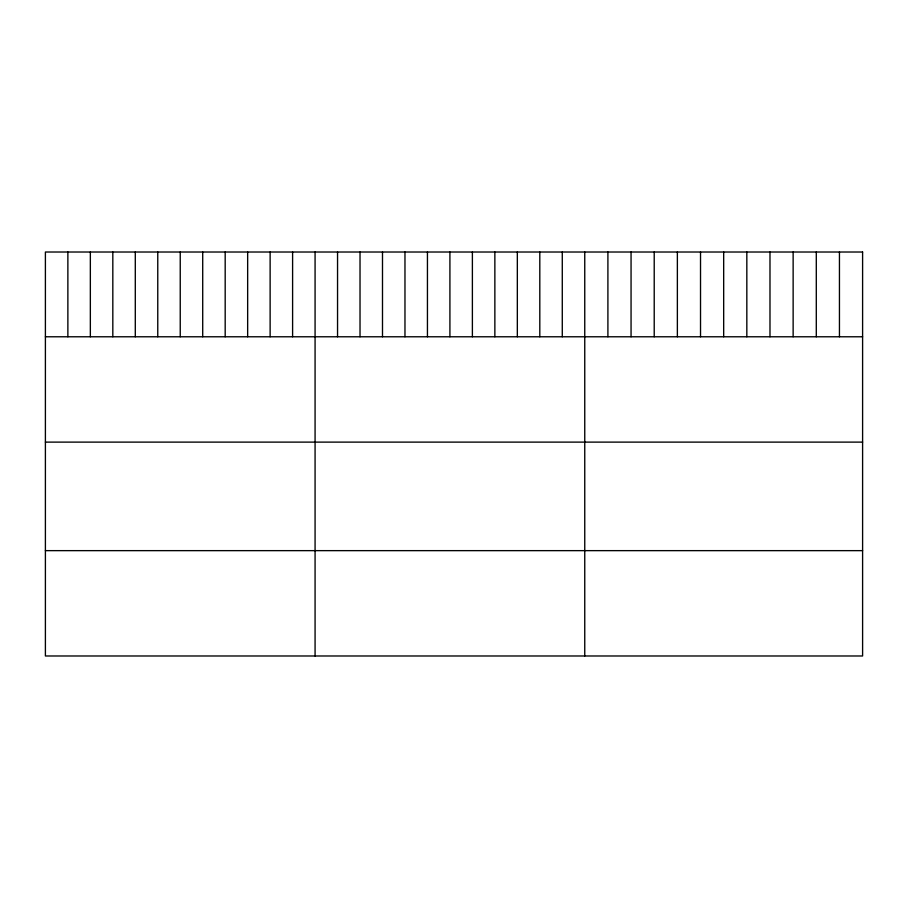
<?xml version="1.0" encoding="UTF-8"?>
<svg xmlns="http://www.w3.org/2000/svg" width="908" height="908" viewBox="0 0 908 908"><rect width="100%" height="100%" fill="white"/><g stroke="black" fill="none" stroke-linecap="round" stroke-linejoin="round"><path stroke-width="1.36" d="M45.4 336.777L862.6 336.777M45.4 442.117L862.6 442.117M45.4 550.645L862.6 550.645M839.446 252.015L839.446 336.777M816.292 252.015L816.292 336.777M793.138 252.015L793.138 336.777M769.984 252.015L769.984 336.777M746.83 252.015L746.83 336.777M723.676 252.015L723.676 336.777M700.522 252.015L700.522 336.777M677.368 252.015L677.368 336.777M654.214 252.015L654.214 336.777M631.06 252.015L631.06 336.777M607.906 252.015L607.906 336.777M584.752 252.015L584.752 655.985M562.279 252.015L562.279 336.777M539.806 252.015L539.806 336.777M517.333 252.015L517.333 336.777M494.86 252.015L494.86 336.777M472.387 252.015L472.387 336.777M449.914 252.015L449.914 336.777M427.441 252.015L427.441 336.777M404.968 252.015L404.968 336.777M382.495 252.015L382.495 336.777M360.022 252.015L360.022 336.777M337.549 252.015L337.549 336.777M315.076 252.015L315.076 655.985M292.603 252.015L292.603 336.777M270.13 252.015L270.13 336.777M247.657 252.015L247.657 336.777M225.184 252.015L225.184 336.777M202.711 252.015L202.711 336.777M180.238 252.015L180.238 336.777M157.765 252.015L157.765 336.777M135.292 252.015L135.292 336.777M112.819 252.015L112.819 336.777M90.346 252.015L90.346 336.777M67.873 252.015L67.873 336.777M862.6 252.015L45.4 252.015L45.4 655.985L862.6 655.985L862.6 252.015"/></g></svg>
